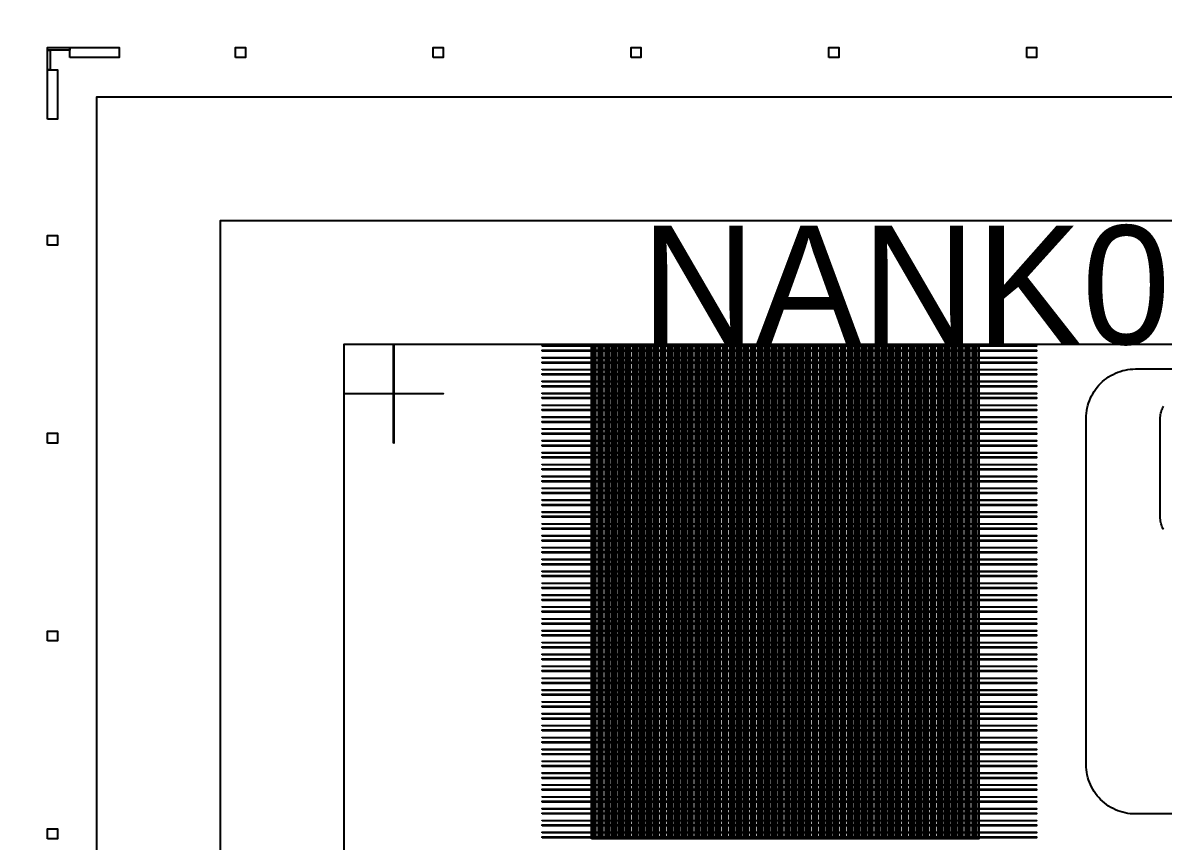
# Model space of a CAD drawing. Extents: x -50000 to 50000, y -50000 to 50000.
# Drawn here: x -36050 to -33744, y 27195 to 28850 of the extents above; entities that cross this region are included whole.
import ezdxf

# ---------------------------------------------------------------- set-up
doc = ezdxf.new("R2010")
doc.units = 0
for name, color, linetype in [('BASEMETAL', 3, 'CONTINUOUS'), ('FRAME', 14, 'CONTINUOUS'), ('LABEL1', 9, 'CONTINUOUS'), ('MARKERS', 8, 'CONTINUOUS'), ('SECONDLAYER', 7, 'CONTINUOUS'), ('XOR', 5, 'CONTINUOUS'), ('XOR3', 15, 'CONTINUOUS')]:
    doc.layers.add(name, color=color, linetype=linetype)

# ---------------------------------------------------------------- blocks, each defined once
blk = doc.blocks.new('CHIP_JARRAY')
at = {"layer": 'BASEMETAL'}
for points in [[(1000, 5500), (1000, 6500), (1002, 6500), (1002, 5500)], [(1003, 5500), (1003, 6500), (1005.4, 6500), (1005.4, 5500)], [(1006, 5500), (1006, 6500), (1008, 6500), (1008, 5500)], [(1009, 5500), (1009, 6500), (1013.3, 6500), (1013.3, 5500)], [(1014, 5500), (1014, 6500), (1016, 6500), (1016, 5500)], [(1017, 5500), (1017, 6500), (1019.4, 6500), (1019.4, 5500)], [(1020, 5500), (1020, 6500), (1022, 6500), (1022, 5500)], [(1023, 5500), (1023, 6500), (1027.3, 6500), (1027.3, 5500)], [(1028, 5500), (1028, 6500), (1030, 6500), (1030, 5500)], [(1031, 5500), (1031, 6500), (1033.4, 6500), (1033.4, 5500)], [(1034, 5500), (1034, 6500), (1036, 6500), (1036, 5500)], [(1037, 5500), (1037, 6500), (1041.3, 6500), (1041.3, 5500)], [(1042, 5500), (1042, 6500), (1044, 6500), (1044, 5500)], [(1045, 5500), (1045, 6500), (1047.4, 6500), (1047.4, 5500)], [(1048, 5500), (1048, 6500), (1050, 6500), (1050, 5500)], [(1051, 5500), (1051, 6500), (1055.3, 6500), (1055.3, 5500)], [(1056, 5500), (1056, 6500), (1058, 6500), (1058, 5500)], [(1059, 5500), (1059, 6500), (1061.4, 6500), (1061.4, 5500)], [(1062, 5500), (1062, 6500), (1064, 6500), (1064, 5500)], [(1065, 5500), (1065, 6500), (1069.3, 6500), (1069.3, 5500)], [(1070, 5500), (1070, 6500), (1072, 6500), (1072, 5500)], [(1073, 5500), (1073, 6500), (1075.4, 6500), (1075.4, 5500)], [(1076, 5500), (1076, 6500), (1078, 6500), (1078, 5500)], [(1079, 5500), (1079, 6500), (1083.3, 6500), (1083.3, 5500)], [(1084, 5500), (1084, 6500), (1086, 6500), (1086, 5500)], [(1087, 5500), (1087, 6500), (1089.4, 6500), (1089.4, 5500)], [(1090, 5500), (1090, 6500), (1092, 6500), (1092, 5500)], [(1093, 5500), (1093, 6500), (1097.3, 6500), (1097.3, 5500)], [(1098, 5500), (1098, 6500), (1100, 6500), (1100, 5500)], [(1101, 5500), (1101, 6500), (1103.4, 6500), (1103.4, 5500)], [(1104, 5500), (1104, 6500), (1106, 6500), (1106, 5500)], [(1107, 5500), (1107, 6500), (1111.3, 6500), (1111.3, 5500)], [(1112, 5500), (1112, 6500), (1114, 6500), (1114, 5500)], [(1115, 5500), (1115, 6500), (1117.4, 6500), (1117.4, 5500)], [(1118, 5500), (1118, 6500), (1120, 6500), (1120, 5500)], [(1121, 5500), (1121, 6500), (1125.3, 6500), (1125.3, 5500)], [(1126, 5500), (1126, 6500), (1128, 6500), (1128, 5500)], [(1129, 5500), (1129, 6500), (1131.4, 6500), (1131.4, 5500)], [(1132, 5500), (1132, 6500), (1134, 6500), (1134, 5500)], [(1135, 5500), (1135, 6500), (1139.3, 6500), (1139.3, 5500)], [(1140, 5500), (1140, 6500), (1142, 6500), (1142, 5500)], [(1143, 5500), (1143, 6500), (1145.4, 6500), (1145.4, 5500)], [(1146, 5500), (1146, 6500), (1148, 6500), (1148, 5500)], [(1149, 5500), (1149, 6500), (1153.3, 6500), (1153.3, 5500)], [(1154, 5500), (1154, 6500), (1156, 6500), (1156, 5500)], [(1157, 5500), (1157, 6500), (1159.4, 6500), (1159.4, 5500)], [(1160, 5500), (1160, 6500), (1162, 6500), (1162, 5500)], [(1163, 5500), (1163, 6500), (1167.3, 6500), (1167.3, 5500)], [(1168, 5500), (1168, 6500), (1170, 6500), (1170, 5500)], [(1171, 5500), (1171, 6500), (1173.4, 6500), (1173.4, 5500)], [(1174, 5500), (1174, 6500), (1176, 6500), (1176, 5500)], [(1177, 5500), (1177, 6500), (1181.3, 6500), (1181.3, 5500)], [(1182, 5500), (1182, 6500), (1184, 6500), (1184, 5500)], [(1185, 5500), (1185, 6500), (1187.4, 6500), (1187.4, 5500)], [(1188, 5500), (1188, 6500), (1190, 6500), (1190, 5500)], [(1191, 5500), (1191, 6500), (1195.3, 6500), (1195.3, 5500)], [(1196, 5500), (1196, 6500), (1198, 6500), (1198, 5500)], [(1199, 5500), (1199, 6500), (1201.4, 6500), (1201.4, 5500)], [(1202, 5500), (1202, 6500), (1204, 6500), (1204, 5500)], [(1205, 5500), (1205, 6500), (1209.3, 6500), (1209.3, 5500)], [(1210, 5500), (1210, 6500), (1212, 6500), (1212, 5500)], [(1213, 5500), (1213, 6500), (1215.4, 6500), (1215.4, 5500)], [(1216, 5500), (1216, 6500), (1218, 6500), (1218, 5500)], [(1219, 5500), (1219, 6500), (1223.3, 6500), (1223.3, 5500)], [(1224, 5500), (1224, 6500), (1226, 6500), (1226, 5500)], [(1227, 5500), (1227, 6500), (1229.4, 6500), (1229.4, 5500)], [(1230, 5500), (1230, 6500), (1232, 6500), (1232, 5500)], [(1233, 5500), (1233, 6500), (1237.3, 6500), (1237.3, 5500)], [(1238, 5500), (1238, 6500), (1240, 6500), (1240, 5500)], [(1241, 5500), (1241, 6500), (1243.4, 6500), (1243.4, 5500)], [(1244, 5500), (1244, 6500), (1246, 6500), (1246, 5500)], [(1247, 5500), (1247, 6500), (1251.3, 6500), (1251.3, 5500)], [(1252, 5500), (1252, 6500), (1254, 6500), (1254, 5500)], [(1255, 5500), (1255, 6500), (1257.4, 6500), (1257.4, 5500)], [(1258, 5500), (1258, 6500), (1260, 6500), (1260, 5500)], [(1261, 5500), (1261, 6500), (1265.3, 6500), (1265.3, 5500)], [(1266, 5500), (1266, 6500), (1268, 6500), (1268, 5500)], [(1269, 5500), (1269, 6500), (1271.4, 6500), (1271.4, 5500)], [(1272, 5500), (1272, 6500), (1274, 6500), (1274, 5500)], [(1275, 5500), (1275, 6500), (1279.3, 6500), (1279.3, 5500)], [(1280, 5500), (1280, 6500), (1282, 6500), (1282, 5500)], [(1283, 5500), (1283, 6500), (1285.4, 6500), (1285.4, 5500)], [(1286, 5500), (1286, 6500), (1288, 6500), (1288, 5500)], [(1289, 5500), (1289, 6500), (1293.3, 6500), (1293.3, 5500)], [(1294, 5500), (1294, 6500), (1296, 6500), (1296, 5500)], [(1297, 5500), (1297, 6500), (1299.4, 6500), (1299.4, 5500)], [(1300, 5500), (1300, 6500), (1302, 6500), (1302, 5500)], [(1303, 5500), (1303, 6500), (1307.3, 6500), (1307.3, 5500)], [(1308, 5500), (1308, 6500), (1310, 6500), (1310, 5500)], [(1311, 5500), (1311, 6500), (1313.4, 6500), (1313.4, 5500)], [(1314, 5500), (1314, 6500), (1316, 6500), (1316, 5500)], [(1317, 5500), (1317, 6500), (1321.3, 6500), (1321.3, 5500)], [(1322, 5500), (1322, 6500), (1324, 6500), (1324, 5500)], [(1325, 5500), (1325, 6500), (1327.4, 6500), (1327.4, 5500)], [(1328, 5500), (1328, 6500), (1330, 6500), (1330, 5500)], [(1331, 5500), (1331, 6500), (1335.3, 6500), (1335.3, 5500)], [(1336, 5500), (1336, 6500), (1338, 6500), (1338, 5500)], [(1339, 5500), (1339, 6500), (1341.4, 6500), (1341.4, 5500)], [(1342, 5500), (1342, 6500), (1344, 6500), (1344, 5500)], [(1345, 5500), (1345, 6500), (1349.3, 6500), (1349.3, 5500)], [(1350, 5500), (1350, 6500), (1352, 6500), (1352, 5500)], [(1353, 5500), (1353, 6500), (1355.4, 6500), (1355.4, 5500)], [(1356, 5500), (1356, 6500), (1358, 6500), (1358, 5500)], [(1359, 5500), (1359, 6500), (1363.3, 6500), (1363.3, 5500)], [(1364, 5500), (1364, 6500), (1366, 6500), (1366, 5500)], [(1367, 5500), (1367, 6500), (1369.4, 6500), (1369.4, 5500)], [(1370, 5500), (1370, 6500), (1372, 6500), (1372, 5500)], [(1373, 5500), (1373, 6500), (1377.3, 6500), (1377.3, 5500)], [(1378, 5500), (1378, 6500), (1380, 6500), (1380, 5500)], [(1381, 5500), (1381, 6500), (1383.4, 6500), (1383.4, 5500)], [(1384, 5500), (1384, 6500), (1386, 6500), (1386, 5500)], [(1387, 5500), (1387, 6500), (1391.3, 6500), (1391.3, 5500)], [(1392, 5500), (1392, 6500), (1394, 6500), (1394, 5500)], [(1395, 5500), (1395, 6500), (1397.4, 6500), (1397.4, 5500)], [(1398, 5500), (1398, 6500), (1400, 6500), (1400, 5500)], [(1401, 5500), (1401, 6500), (1405.3, 6500), (1405.3, 5500)], [(1406, 5500), (1406, 6500), (1408, 6500), (1408, 5500)], [(1409, 5500), (1409, 6500), (1411.4, 6500), (1411.4, 5500)], [(1412, 5500), (1412, 6500), (1414, 6500), (1414, 5500)], [(1415, 5500), (1415, 6500), (1419.3, 6500), (1419.3, 5500)], [(1420, 5500), (1420, 6500), (1422, 6500), (1422, 5500)], [(1423, 5500), (1423, 6500), (1425.4, 6500), (1425.4, 5500)], [(1426, 5500), (1426, 6500), (1428, 6500), (1428, 5500)], [(1429, 5500), (1429, 6500), (1433.3, 6500), (1433.3, 5500)], [(1434, 5500), (1434, 6500), (1436, 6500), (1436, 5500)], [(1437, 5500), (1437, 6500), (1439.4, 6500), (1439.4, 5500)], [(1440, 5500), (1440, 6500), (1442, 6500), (1442, 5500)], [(1443, 5500), (1443, 6500), (1447.3, 6500), (1447.3, 5500)], [(1448, 5500), (1448, 6500), (1450, 6500), (1450, 5500)], [(1451, 5500), (1451, 6500), (1453.4, 6500), (1453.4, 5500)], [(1454, 5500), (1454, 6500), (1456, 6500), (1456, 5500)], [(1457, 5500), (1457, 6500), (1461.3, 6500), (1461.3, 5500)], [(1462, 5500), (1462, 6500), (1464, 6500), (1464, 5500)], [(1465, 5500), (1465, 6500), (1467.4, 6500), (1467.4, 5500)], [(1468, 5500), (1468, 6500), (1470, 6500), (1470, 5500)], [(1471, 5500), (1471, 6500), (1475.3, 6500), (1475.3, 5500)], [(1476, 5500), (1476, 6500), (1478, 6500), (1478, 5500)], [(1479, 5500), (1479, 6500), (1481.4, 6500), (1481.4, 5500)], [(1482, 5500), (1482, 6500), (1484, 6500), (1484, 5500)], [(1485, 5500), (1485, 6500), (1489.3, 6500), (1489.3, 5500)], [(1490, 5500), (1490, 6500), (1492, 6500), (1492, 5500)], [(1493, 5500), (1493, 6500), (1495.4, 6500), (1495.4, 5500)], [(1496, 5500), (1496, 6500), (1498, 6500), (1498, 5500)], [(1499, 5500), (1499, 6500), (1503.3, 6500), (1503.3, 5500)], [(1504, 5500), (1504, 6500), (1506, 6500), (1506, 5500)], [(1507, 5500), (1507, 6500), (1509.4, 6500), (1509.4, 5500)], [(1510, 5500), (1510, 6500), (1512, 6500), (1512, 5500)], [(1513, 5500), (1513, 6500), (1517.3, 6500), (1517.3, 5500)], [(1518, 5500), (1518, 6500), (1520, 6500), (1520, 5500)], [(1521, 5500), (1521, 6500), (1523.4, 6500), (1523.4, 5500)], [(1524, 5500), (1524, 6500), (1526, 6500), (1526, 5500)], [(1527, 5500), (1527, 6500), (1531.3, 6500), (1531.3, 5500)], [(1532, 5500), (1532, 6500), (1534, 6500), (1534, 5500)], [(1535, 5500), (1535, 6500), (1537.4, 6500), (1537.4, 5500)], [(1538, 5500), (1538, 6500), (1540, 6500), (1540, 5500)], [(1541, 5500), (1541, 6500), (1545.3, 6500), (1545.3, 5500)], [(1546, 5500), (1546, 6500), (1548, 6500), (1548, 5500)], [(1549, 5500), (1549, 6500), (1551.4, 6500), (1551.4, 5500)], [(1552, 5500), (1552, 6500), (1554, 6500), (1554, 5500)], [(1555, 5500), (1555, 6500), (1559.3, 6500), (1559.3, 5500)], [(1560, 5500), (1560, 6500), (1562, 6500), (1562, 5500)], [(1563, 5500), (1563, 6500), (1565.4, 6500), (1565.4, 5500)], [(1566, 5500), (1566, 6500), (1568, 6500), (1568, 5500)], [(1569, 5500), (1569, 6500), (1573.3, 6500), (1573.3, 5500)], [(1574, 5500), (1574, 6500), (1576, 6500), (1576, 5500)], [(1577, 5500), (1577, 6500), (1579.4, 6500), (1579.4, 5500)], [(1580, 5500), (1580, 6500), (1582, 6500), (1582, 5500)], [(1583, 5500), (1583, 6500), (1587.3, 6500), (1587.3, 5500)], [(1588, 5500), (1588, 6500), (1590, 6500), (1590, 5500)], [(1591, 5500), (1591, 6500), (1593.4, 6500), (1593.4, 5500)], [(1594, 5500), (1594, 6500), (1596, 6500), (1596, 5500)], [(1597, 5500), (1597, 6500), (1601.3, 6500), (1601.3, 5500)], [(1602, 5500), (1602, 6500), (1604, 6500), (1604, 5500)], [(1605, 5500), (1605, 6500), (1607.4, 6500), (1607.4, 5500)], [(1608, 5500), (1608, 6500), (1610, 6500), (1610, 5500)], [(1611, 5500), (1611, 6500), (1615.3, 6500), (1615.3, 5500)], [(1616, 5500), (1616, 6500), (1618, 6500), (1618, 5500)], [(1619, 5500), (1619, 6500), (1621.4, 6500), (1621.4, 5500)], [(1622, 5500), (1622, 6500), (1624, 6500), (1624, 5500)], [(1625, 5500), (1625, 6500), (1629.3, 6500), (1629.3, 5500)], [(1630, 5500), (1630, 6500), (1632, 6500), (1632, 5500)], [(1633, 5500), (1633, 6500), (1635.4, 6500), (1635.4, 5500)], [(1636, 5500), (1636, 6500), (1638, 6500), (1638, 5500)], [(1639, 5500), (1639, 6500), (1643.3, 6500), (1643.3, 5500)], [(1644, 5500), (1644, 6500), (1646, 6500), (1646, 5500)], [(1647, 5500), (1647, 6500), (1649.4, 6500), (1649.4, 5500)], [(1650, 5500), (1650, 6500), (1652, 6500), (1652, 5500)], [(1653, 5500), (1653, 6500), (1657.3, 6500), (1657.3, 5500)], [(1658, 5500), (1658, 6500), (1660, 6500), (1660, 5500)], [(1661, 5500), (1661, 6500), (1663.4, 6500), (1663.4, 5500)], [(1664, 5500), (1664, 6500), (1666, 6500), (1666, 5500)], [(1667, 5500), (1667, 6500), (1671.3, 6500), (1671.3, 5500)], [(1672, 5500), (1672, 6500), (1674, 6500), (1674, 5500)], [(1675, 5500), (1675, 6500), (1677.4, 6500), (1677.4, 5500)], [(1678, 5500), (1678, 6500), (1680, 6500), (1680, 5500)], [(1681, 5500), (1681, 6500), (1685.3, 6500), (1685.3, 5500)], [(1686, 5500), (1686, 6500), (1688, 6500), (1688, 5500)], [(1689, 5500), (1689, 6500), (1691.4, 6500), (1691.4, 5500)], [(1692, 5500), (1692, 6500), (1694, 6500), (1694, 5500)], [(1695, 5500), (1695, 6500), (1699.3, 6500), (1699.3, 5500)], [(1700, 5500), (1700, 6500), (1702, 6500), (1702, 5500)], [(1703, 5500), (1703, 6500), (1705.4, 6500), (1705.4, 5500)], [(1706, 5500), (1706, 6500), (1708, 6500), (1708, 5500)], [(1709, 5500), (1709, 6500), (1713.3, 6500), (1713.3, 5500)], [(1714, 5500), (1714, 6500), (1716, 6500), (1716, 5500)], [(1717, 5500), (1717, 6500), (1719.4, 6500), (1719.4, 5500)], [(1720, 5500), (1720, 6500), (1722, 6500), (1722, 5500)], [(1723, 5500), (1723, 6500), (1727.3, 6500), (1727.3, 5500)], [(1728, 5500), (1728, 6500), (1730, 6500), (1730, 5500)], [(1731, 5500), (1731, 6500), (1733.4, 6500), (1733.4, 5500)], [(1734, 5500), (1734, 6500), (1736, 6500), (1736, 5500)], [(1737, 5500), (1737, 6500), (1741.3, 6500), (1741.3, 5500)], [(1742, 5500), (1742, 6500), (1744, 6500), (1744, 5500)], [(1745, 5500), (1745, 6500), (1747.4, 6500), (1747.4, 5500)], [(1748, 5500), (1748, 6500), (1750, 6500), (1750, 5500)], [(1751, 5500), (1751, 6500), (1755.3, 6500), (1755.3, 5500)], [(1756, 5500), (1756, 6500), (1758, 6500), (1758, 5500)], [(1759, 5500), (1759, 6500), (1761.4, 6500), (1761.4, 5500)], [(1762, 5500), (1762, 6500), (1764, 6500), (1764, 5500)], [(1765, 5500), (1765, 6500), (1769.3, 6500), (1769.3, 5500)], [(1770, 5500), (1770, 6500), (1772, 6500), (1772, 5500)], [(1773, 5500), (1773, 6500), (1775.4, 6500), (1775.4, 5500)], [(1776, 5500), (1776, 6500), (1778, 6500), (1778, 5500)], [(1779, 5500), (1779, 6500), (1783.3, 6500), (1783.3, 5500)]]:
    blk.add_lwpolyline(points, close=True, dxfattribs=at)
blk.add_lwpolyline([(2300, 5550), (2100, 5550), (2094.766, 5550.137), (2089.547, 5550.548), (2084.357, 5551.231), (2079.209, 5552.185), (2074.118, 5553.407), (2069.098, 5554.894), (2064.163, 5556.642), (2059.326, 5558.645), (2054.601, 5560.899), (2050, 5563.397), (2045.536, 5566.133), (2041.221, 5569.098), (2037.068, 5572.285), (2033.087, 5575.686), (2029.289, 5579.289), (2025.686, 5583.087), (2022.285, 5587.068), (2019.098, 5591.221), (2016.133, 5595.536), (2013.397, 5600), (2010.899, 5604.601), (2008.645, 5609.326), (2006.642, 5614.163), (2004.894, 5619.098), (2003.407, 5624.118), (2002.185, 5629.209), (2001.231, 5634.357), (2000.548, 5639.547), (2000.137, 5644.766), (2000, 5650), (2000, 6350), (2000.137, 6355.234), (2000.548, 6360.453), (2001.231, 6365.643), (2002.185, 6370.791), (2003.407, 6375.882), (2004.894, 6380.902), (2006.642, 6385.837), (2008.645, 6390.674), (2010.899, 6395.399), (2013.397, 6400), (2016.133, 6404.464), (2019.098, 6408.779), (2022.285, 6412.932), (2025.686, 6416.913), (2029.289, 6420.711), (2033.087, 6424.314), (2037.068, 6427.715), (2041.221, 6430.902), (2045.536, 6433.867), (2050, 6436.603), (2054.601, 6439.101), (2059.326, 6441.355), (2064.163, 6443.358), (2069.098, 6445.106), (2074.118, 6446.593), (2079.209, 6447.815), (2084.357, 6448.769), (2089.547, 6449.452), (2094.766, 6449.863), (2100, 6450), (2300, 6450)], dxfattribs=at)
at = {"layer": 'FRAME'}
for points in [[(0, 0), (0, 7000), (7000, 7000), (7000, 0)], [(500, 500), (500, 6500), (6500, 6500), (6500, 500)]]:
    blk.add_lwpolyline(points, close=True, dxfattribs=at)
at = {"layer": 'MARKERS'}
for points in [[(599.5, 6400.5), (599.5, 6500), (600.5, 6500), (600.5, 6400.5)], [(500, 6399.5), (500, 6400.5), (700, 6400.5), (700, 6399.5)], [(599.5, 6300), (599.5, 6399.5), (600.5, 6399.5), (600.5, 6300)]]:
    blk.add_lwpolyline(points, close=True, dxfattribs=at)
at = {"layer": 'SECONDLAYER'}
for points in [[(900, 6496), (900, 6497), (1900, 6497), (1900, 6496)], [(900, 6486), (900, 6488), (1900, 6488), (1900, 6486)], [(900, 6472), (900, 6473), (1900, 6473), (1900, 6472)], [(900, 6462), (900, 6464), (1900, 6464), (1900, 6462)], [(900, 6448), (900, 6449), (1900, 6449), (1900, 6448)], [(900, 6438), (900, 6440), (1900, 6440), (1900, 6438)], [(900, 6424), (900, 6425), (1900, 6425), (1900, 6424)], [(900, 6414), (900, 6416), (1900, 6416), (1900, 6414)], [(900, 6400), (900, 6401), (1900, 6401), (1900, 6400)], [(900, 6390), (900, 6392), (1900, 6392), (1900, 6390)], [(900, 6376), (900, 6377), (1900, 6377), (1900, 6376)], [(900, 6366), (900, 6368), (1900, 6368), (1900, 6366)], [(900, 6352), (900, 6353), (1900, 6353), (1900, 6352)], [(900, 6342), (900, 6344), (1900, 6344), (1900, 6342)], [(900, 6328), (900, 6329), (1900, 6329), (1900, 6328)], [(900, 6318), (900, 6320), (1900, 6320), (1900, 6318)], [(900, 6304), (900, 6305), (1900, 6305), (1900, 6304)], [(900, 6294), (900, 6296), (1900, 6296), (1900, 6294)], [(900, 6280), (900, 6281), (1900, 6281), (1900, 6280)], [(900, 6270), (900, 6272), (1900, 6272), (1900, 6270)], [(900, 6256), (900, 6257), (1900, 6257), (1900, 6256)], [(900, 6246), (900, 6248), (1900, 6248), (1900, 6246)], [(900, 6232), (900, 6233), (1900, 6233), (1900, 6232)], [(900, 6222), (900, 6224), (1900, 6224), (1900, 6222)], [(900, 6208), (900, 6209), (1900, 6209), (1900, 6208)], [(900, 6198), (900, 6200), (1900, 6200), (1900, 6198)], [(900, 6184), (900, 6185), (1900, 6185), (1900, 6184)], [(900, 6174), (900, 6176), (1900, 6176), (1900, 6174)], [(900, 6160), (900, 6161), (1900, 6161), (1900, 6160)], [(900, 6150), (900, 6152), (1900, 6152), (1900, 6150)], [(900, 6136), (900, 6137), (1900, 6137), (1900, 6136)], [(900, 6126), (900, 6128), (1900, 6128), (1900, 6126)], [(900, 6112), (900, 6113), (1900, 6113), (1900, 6112)], [(900, 6102), (900, 6104), (1900, 6104), (1900, 6102)], [(900, 6088), (900, 6089), (1900, 6089), (1900, 6088)], [(900, 6078), (900, 6080), (1900, 6080), (1900, 6078)], [(900, 6064), (900, 6065), (1900, 6065), (1900, 6064)], [(900, 6054), (900, 6056), (1900, 6056), (1900, 6054)], [(900, 6040), (900, 6041), (1900, 6041), (1900, 6040)], [(900, 6030), (900, 6032), (1900, 6032), (1900, 6030)], [(900, 6016), (900, 6017), (1900, 6017), (1900, 6016)], [(900, 6006), (900, 6008), (1900, 6008), (1900, 6006)], [(900, 5992), (900, 5993), (1900, 5993), (1900, 5992)], [(900, 5982), (900, 5984), (1900, 5984), (1900, 5982)], [(900, 5968), (900, 5969), (1900, 5969), (1900, 5968)], [(900, 5958), (900, 5960), (1900, 5960), (1900, 5958)], [(900, 5944), (900, 5945), (1900, 5945), (1900, 5944)], [(900, 5934), (900, 5936), (1900, 5936), (1900, 5934)], [(900, 5920), (900, 5921), (1900, 5921), (1900, 5920)], [(900, 5910), (900, 5912), (1900, 5912), (1900, 5910)], [(900, 5896), (900, 5897), (1900, 5897), (1900, 5896)], [(900, 5886), (900, 5888), (1900, 5888), (1900, 5886)], [(900, 5872), (900, 5873), (1900, 5873), (1900, 5872)], [(900, 5862), (900, 5864), (1900, 5864), (1900, 5862)], [(900, 5848), (900, 5849), (1900, 5849), (1900, 5848)], [(900, 5838), (900, 5840), (1900, 5840), (1900, 5838)], [(900, 5824), (900, 5825), (1900, 5825), (1900, 5824)], [(900, 5814), (900, 5816), (1900, 5816), (1900, 5814)], [(900, 5800), (900, 5801), (1900, 5801), (1900, 5800)], [(900, 5790), (900, 5792), (1900, 5792), (1900, 5790)], [(900, 5776), (900, 5777), (1900, 5777), (1900, 5776)], [(900, 5766), (900, 5768), (1900, 5768), (1900, 5766)], [(900, 5752), (900, 5753), (1900, 5753), (1900, 5752)], [(900, 5742), (900, 5744), (1900, 5744), (1900, 5742)], [(900, 5728), (900, 5729), (1900, 5729), (1900, 5728)], [(900, 5718), (900, 5720), (1900, 5720), (1900, 5718)], [(900, 5704), (900, 5705), (1900, 5705), (1900, 5704)], [(900, 5694), (900, 5696), (1900, 5696), (1900, 5694)], [(900, 5680), (900, 5681), (1900, 5681), (1900, 5680)], [(900, 5670), (900, 5672), (1900, 5672), (1900, 5670)], [(900, 5656), (900, 5657), (1900, 5657), (1900, 5656)], [(900, 5646), (900, 5648), (1900, 5648), (1900, 5646)], [(900, 5632), (900, 5633), (1900, 5633), (1900, 5632)], [(900, 5622), (900, 5624), (1900, 5624), (1900, 5622)], [(900, 5608), (900, 5609), (1900, 5609), (1900, 5608)], [(900, 5598), (900, 5600), (1900, 5600), (1900, 5598)], [(900, 5584), (900, 5585), (1900, 5585), (1900, 5584)], [(900, 5574), (900, 5576), (1900, 5576), (1900, 5574)], [(900, 5560), (900, 5561), (1900, 5561), (1900, 5560)], [(900, 5550), (900, 5552), (1900, 5552), (1900, 5550)], [(900, 5536), (900, 5537), (1900, 5537), (1900, 5536)], [(900, 5526), (900, 5528), (1900, 5528), (1900, 5526)], [(900, 5512), (900, 5513), (1900, 5513), (1900, 5512)], [(900, 5502), (900, 5504), (1900, 5504), (1900, 5502)]]:
    blk.add_lwpolyline(points, close=True, dxfattribs=at)
blk.add_lwpolyline([(2156.699, 6125), (2155.45, 6127.3), (2154.323, 6129.663), (2153.321, 6132.082), (2152.447, 6134.549), (2151.704, 6137.059), (2151.093, 6139.604), (2150.616, 6142.178), (2150.274, 6144.774), (2150.069, 6147.383), (2150, 6150), (2150, 6350), (2150.069, 6352.617), (2150.274, 6355.226), (2150.616, 6357.822), (2151.093, 6360.396), (2151.704, 6362.941), (2152.447, 6365.451), (2153.321, 6367.918), (2154.323, 6370.337), (2155.45, 6372.7), (2156.699, 6375)], dxfattribs=at)
at = {"layer": 'XOR3'}
blk.add_lwpolyline([(250, 250), (250, 6750), (6750, 6750), (6750, 250)], close=True, dxfattribs=at)
blk = doc.blocks.new('DICINGBORDER')
at = {"layer": 'XOR'}
for points in [[(0, 7195), (0, 7200), (45, 7200), (45, 7195)], [(0, 7155), (0, 7195), (5, 7195), (5, 7155)], [(45, 7180), (45, 7200), (145, 7200), (145, 7180)], [(380, 7180), (380, 7200), (400, 7200), (400, 7180)], [(780, 7180), (780, 7200), (800, 7200), (800, 7180)], [(1180, 7180), (1180, 7200), (1200, 7200), (1200, 7180)], [(1580, 7180), (1580, 7200), (1600, 7200), (1600, 7180)], [(1980, 7180), (1980, 7200), (2000, 7200), (2000, 7180)], [(0, 7055), (0, 7155), (20, 7155), (20, 7055)], [(0, 6800), (0, 6820), (20, 6820), (20, 6800)], [(0, 6400), (0, 6420), (20, 6420), (20, 6400)], [(0, 6000), (0, 6020), (20, 6020), (20, 6000)], [(0, 5600), (0, 5620), (20, 5620), (20, 5600)]]:
    blk.add_lwpolyline(points, close=True, dxfattribs=at)

msp = doc.modelspace()

# ---------------------------------------------------------------- linework, layer by layer
at = {"layer": 'FRAME'}
for radius in [50000, 49000]:
    msp.add_circle((0, 0), radius, dxfattribs=at)

# ---------------------------------------------------------------- block references
for name, p in [('DICINGBORDER', (-36000, 21600)), ('CHIP_JARRAY', (-35900, 21700))]:
    msp.add_blockref(name, p)

# ---------------------------------------------------------------- texts
at = {"layer": 'LABEL1'}
msp.add_text('NANK03', height=240, dxfattribs=at).set_placement((-34800, 28200))

doc.saveas('drawing.dxf')
